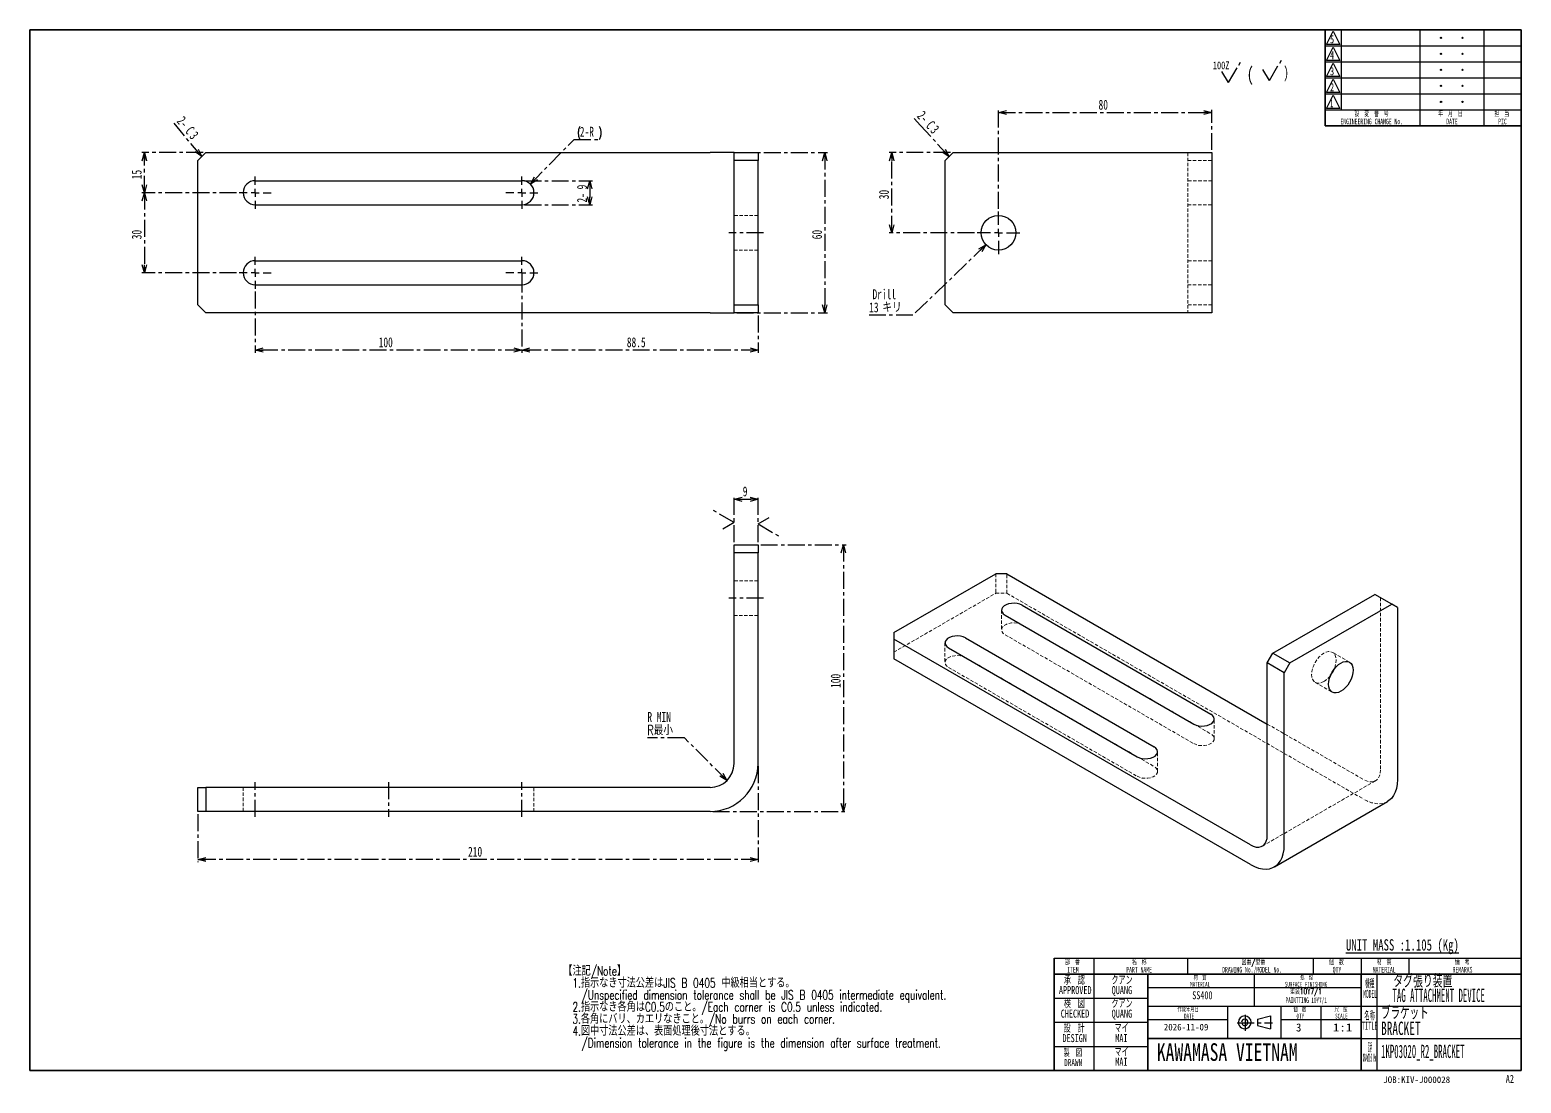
# Model space of a CAD drawing. Header units: millimetres. Extents: x 20 to 1214, y -28 to 533.
# Drawn here: x 20 to 579, y 10 to 405 of the extents above; entities that cross this region are included whole.
import ezdxf

# ---------------------------------------------------------------- set-up
doc = ezdxf.new("R2010")
doc.units = ezdxf.units.MM
doc.linetypes.add('CENTER', pattern=[10.16, 6.35, -1.27, 1.27, -1.27])
doc.linetypes.add('HIDDEN', pattern=[1.905, 1.27, -0.635])
doc.layers.add('SLD-0', color=7, linetype='CENTER')
doc.styles.add('SLDTEXTSTYLE0', font='TXT', dxfattribs={"width": 0.7, "bigfont": 'bigfont'})
doc.styles.add('SLDTEXTSTYLE1', font='TXT', dxfattribs={"width": 0.7})
doc.styles.add('SLDTEXTSTYLE10', font='TXT', dxfattribs={"width": 0.62375, "bigfont": 'bigfont'})
doc.styles.add('SLDTEXTSTYLE11', font='TXT', dxfattribs={"width": 0.62375})
doc.styles.add('SLDTEXTSTYLE12', font='TXT', dxfattribs={"width": 0.203099, "bigfont": 'bigfont'})
doc.styles.add('SLDTEXTSTYLE13', font='TXT', dxfattribs={"width": 0.203099})
doc.styles.add('SLDTEXTSTYLE14', font='TXT', dxfattribs={"width": 0.483844, "bigfont": 'bigfont'})
doc.styles.add('SLDTEXTSTYLE15', font='TXT', dxfattribs={"width": 0.483844})
doc.styles.add('SLDTEXTSTYLE16', font='TXT', dxfattribs={"width": 0.417909, "bigfont": 'bigfont'})
doc.styles.add('SLDTEXTSTYLE17', font='TXT', dxfattribs={"width": 0.417909})
doc.styles.add('SLDTEXTSTYLE18', font='TXT', dxfattribs={"width": 0.617147, "bigfont": 'bigfont'})
doc.styles.add('SLDTEXTSTYLE19', font='TXT', dxfattribs={"width": 0.617147})
doc.styles.add('SLDTEXTSTYLE2', font='TXT', dxfattribs={"width": 0.615783, "bigfont": 'bigfont'})
doc.styles.add('SLDTEXTSTYLE20', font='TXT', dxfattribs={"width": 0.62375, "bigfont": 'bigfont'})
doc.styles.add('SLDTEXTSTYLE21', font='TXT', dxfattribs={"width": 0.62375})
doc.styles.add('SLDTEXTSTYLE22', font='TXT', dxfattribs={"width": 0.619034, "bigfont": 'bigfont'})
doc.styles.add('SLDTEXTSTYLE23', font='TXT', dxfattribs={"width": 0.619034})
doc.styles.add('SLDTEXTSTYLE24', font='TXT', dxfattribs={"width": 0.617199, "bigfont": 'bigfont'})
doc.styles.add('SLDTEXTSTYLE25', font='TXT', dxfattribs={"width": 0.617199})
doc.styles.add('SLDTEXTSTYLE26', font='TXT', dxfattribs={"width": 0.558205})
doc.styles.add('SLDTEXTSTYLE27', font='TXT', dxfattribs={"width": 0.983041})
doc.styles.add('SLDTEXTSTYLE28', font='TXT', dxfattribs={"width": 0.620719})
doc.styles.add('SLDTEXTSTYLE29', font='TXT', dxfattribs={"width": 0.483763})
doc.styles.add('SLDTEXTSTYLE3', font='TXT', dxfattribs={"width": 0.962039})
doc.styles.add('SLDTEXTSTYLE30', font='TXT', dxfattribs={"width": 0.620739})
doc.styles.add('SLDTEXTSTYLE31', font='TXT', dxfattribs={"width": 0.630353})
doc.styles.add('SLDTEXTSTYLE32', font='TXT', dxfattribs={"width": 0.630353, "bigfont": 'bigfont'})
doc.styles.add('SLDTEXTSTYLE33', font='TXT', dxfattribs={"width": 1.18762})
doc.styles.add('SLDTEXTSTYLE34', font='TXT', dxfattribs={"width": 0.733165})
doc.styles.add('SLDTEXTSTYLE35', font='TXT', dxfattribs={"width": 0.484956})
doc.styles.add('SLDTEXTSTYLE36', font='TXT', dxfattribs={"width": 0.75})
doc.styles.add('SLDTEXTSTYLE4', font='TXT', dxfattribs={"width": 0.617924, "bigfont": 'bigfont'})
doc.styles.add('SLDTEXTSTYLE5', font='TXT', dxfattribs={"width": 0.620719, "bigfont": 'bigfont'})
doc.styles.add('SLDTEXTSTYLE6', font='TXT', dxfattribs={"width": 0.75012})
doc.styles.add('SLDTEXTSTYLE7', font='TXT', dxfattribs={"width": 0.466667})
doc.styles.add('SLDTEXTSTYLE8', font='TXT', dxfattribs={"width": 0.619034, "bigfont": 'bigfont'})
doc.styles.add('SLDTEXTSTYLE9', font='TXT', dxfattribs={"width": 0.619034})
doc.dimstyles.new('SLDDIMSTYLE0', dxfattribs={"dimtxt": 4.244358, "dimasz": 3, "dimexe": 0, "dimexo": 0.0625, "dimgap": 1.061089, "dimtad": 3, "dimrnd": 1e-09, "dimzin": 12, "dimdsep": 46, "dimtxsty": 'SLDTEXTSTYLE1', "dimblk1": 'OPEN30', "dimblk2": 'OPEN30', "dimsah": 1, "dimcen": 0.09, "dimadec": 0, "dimazin": 3, "dimtfac": 1, "dimtdec": 3, "dimtofl": 0, "dimtmove": 0, "dimatfit": 3, "dimldrblk": 'OPEN30', "dimfxl": 1, "dimfrac": 2, "dimtolj": 1, "dimtzin": 12, "dimarcsym": 0})
doc.dimstyles.new('SLDDIMSTYLE1', dxfattribs={"dimtxt": 4.244358, "dimasz": 3, "dimexe": 0, "dimexo": 0.0625, "dimgap": 1.061089, "dimtad": 0, "dimtih": 1, "dimtoh": 1, "dimrnd": 1e-09, "dimzin": 12, "dimdsep": 46, "dimtxsty": 'SLDTEXTSTYLE1', "dimblk1": 'OPEN30', "dimblk2": 'OPEN30', "dimsah": 1, "dimcen": 0, "dimadec": 0, "dimazin": 3, "dimtfac": 1, "dimtdec": 3, "dimtofl": 0, "dimtmove": 1, "dimatfit": 3, "dimldrblk": 'OPEN30', "dimfxl": 1, "dimfrac": 2, "dimtolj": 1, "dimtzin": 12, "dimarcsym": 0})
doc.dimstyles.new('SLDDIMSTYLE2', dxfattribs={"dimtxt": 4.244358, "dimasz": 3, "dimexe": 0, "dimexo": 0.0625, "dimgap": 1.061089, "dimtad": 3, "dimrnd": 1e-09, "dimzin": 12, "dimdsep": 46, "dimtxsty": 'SLDTEXTSTYLE1', "dimblk1": 'OPEN30', "dimblk2": 'OPEN30', "dimsah": 1, "dimcen": 0, "dimadec": 0, "dimazin": 3, "dimtfac": 1, "dimtdec": 3, "dimtofl": 0, "dimtmove": 0, "dimatfit": 3, "dimldrblk": 'OPEN30', "dimfxl": 1, "dimfrac": 2, "dimtolj": 1, "dimtzin": 12, "dimarcsym": 0})

# ---------------------------------------------------------------- blocks, each defined once
blk = doc.blocks.new('SW_NOTE_0_38')
at = {"layer": 'SLD-0', "color": 0, "char_height": 3.5, "attachment_point": 1, "style": 'SLDTEXTSTYLE0'}
for s, insert in [('【注記/Note】', (0, 4.51)), ('\u30001.指示なき寸法公差はJIS B 0405 中級相当とする。', (0, 0.01)), ('\u3000\u3000/Unspecified dimension tolerance shall be JIS B 0405 intermediate equivalent.', (0, -4.49)), ('\u30002.指示なき各角はC0.5のこと。/Each corner is C0.5 unless indicated.', (0, -8.99)), ('\u30003.各角にバリ、カエリなきこと。/No burrs on each corner.', (0, -13.49)), ('\u30004.図中寸法公差は、表面処理後寸法とする。', (0, -17.99)), ('\u3000\u3000/Dimension tolerance in the figure is the dimension after surface treatment.', (0, -22.49))]:
    blk.add_mtext(s, dxfattribs=dict(at, insert=insert))
blk = doc.blocks.new('SW_NOTE_0_39')
at = {"layer": 'SLD-0', "color": 0, "attachment_point": 2}
for s, insert, char_height, style in [('処\u3000理', (2.89, 2.39), 1.852, 'SLDTEXTSTYLE8'), ('SURFACE FINISHING', (2.65, -0.08), 1.8521, 'SLDTEXTSTYLE9')]:
    blk.add_mtext(s, dxfattribs=dict(at, insert=insert, char_height=char_height, style=style))
blk = doc.blocks.new('SW_NOTE_0_40')
at = {"layer": 'SLD-0', "color": 0, "char_height": 1.852, "attachment_point": 2}
for s, insert, style in [('材\u3000質', (2.89, 2.39), 'SLDTEXTSTYLE8'), ('MATERIAL', (2.92, -0.08), 'SLDTEXTSTYLE9')]:
    blk.add_mtext(s, dxfattribs=dict(at, insert=insert, style=style))
blk = doc.blocks.new('SW_NOTE_0_41')
at = {"layer": 'SLD-0', "color": 0, "char_height": 1.852, "attachment_point": 2}
for s, insert, style in [('作成年月日', (4.86, 2.39), 'SLDTEXTSTYLE8'), ('DATE', (5.2, -0.08), 'SLDTEXTSTYLE9')]:
    blk.add_mtext(s, dxfattribs=dict(at, insert=insert, style=style))
blk = doc.blocks.new('SW_NOTE_0_42')
at = {"layer": 'SLD-0', "color": 0, "char_height": 1.852, "attachment_point": 2}
for s, insert, style in [('個\u3000数', (2.91, 2.39), 'SLDTEXTSTYLE10'), ('QTY', (3.1, -0.08), 'SLDTEXTSTYLE11')]:
    blk.add_mtext(s, dxfattribs=dict(at, insert=insert, style=style))
blk = doc.blocks.new('SW_NOTE_0_43')
at = {"layer": 'SLD-0', "color": 0, "char_height": 1.852, "attachment_point": 2}
for s, insert, style in [('尺\u3000度', (2.91, 2.39), 'SLDTEXTSTYLE10'), ('SCALE', (3.07, -0.08), 'SLDTEXTSTYLE11')]:
    blk.add_mtext(s, dxfattribs=dict(at, insert=insert, style=style))
blk = doc.blocks.new('SW_NOTE_0_44')
at = {"layer": 'SLD-0', "color": 0, "char_height": 3, "attachment_point": 2}
for s, insert, style in [('DRAWING No.', (1.13, 0.27), 'SLDTEXTSTYLE13'), ('図番', (1.03, 3.87), 'SLDTEXTSTYLE12')]:
    blk.add_mtext(s, dxfattribs=dict(at, insert=insert, style=style))
blk = doc.blocks.new('SW_NOTE_0_45')
at = {"layer": 'SLD-0', "color": 0, "char_height": 3, "attachment_point": 2}
for s, insert, style in [('TITLE', (2.5, 0.27), 'SLDTEXTSTYLE15'), ('名称', (2.46, 3.87), 'SLDTEXTSTYLE14')]:
    blk.add_mtext(s, dxfattribs=dict(at, insert=insert, style=style))
blk = doc.blocks.new('SW_NOTE_0_46')
at = {"layer": 'SLD-0', "color": 0, "char_height": 3, "attachment_point": 2}
for s, insert, style in [('MODEL', (2.25, 0.27), 'SLDTEXTSTYLE17'), ('機種', (2.13, 3.87), 'SLDTEXTSTYLE16')]:
    blk.add_mtext(s, dxfattribs=dict(at, insert=insert, style=style))
blk = doc.blocks.new('SW_NOTE_0_47')
at = {"layer": 'SLD-0', "color": 0, "char_height": 2.117, "attachment_point": 2}
for s, insert, style in [('備\u3000考', (3.29, 2.73), 'SLDTEXTSTYLE18'), ('REMARKS', (3.41, -0.09), 'SLDTEXTSTYLE19')]:
    blk.add_mtext(s, dxfattribs=dict(at, insert=insert, style=style))
blk = doc.blocks.new('SW_NOTE_0_48')
at = {"layer": 'SLD-0', "color": 0, "char_height": 2.117, "attachment_point": 2}
for s, insert, style in [('材\u3000質', (3.33, 2.73), 'SLDTEXTSTYLE20'), ('MATERIAL', (3.36, -0.09), 'SLDTEXTSTYLE21')]:
    blk.add_mtext(s, dxfattribs=dict(at, insert=insert, style=style))
blk = doc.blocks.new('SW_NOTE_0_49')
at = {"layer": 'SLD-0', "color": 0, "char_height": 2.117, "attachment_point": 2}
for s, insert, style in [('個\u3000数', (3.33, 2.73), 'SLDTEXTSTYLE20'), ('QTY', (3.54, -0.09), 'SLDTEXTSTYLE21')]:
    blk.add_mtext(s, dxfattribs=dict(at, insert=insert, style=style))
blk = doc.blocks.new('SW_NOTE_0_50')
at = {"layer": 'SLD-0', "color": 0, "attachment_point": 2}
for s, insert, char_height, style in [('DRAWING No./MODEL No.', (4.5, -0.09), 2.1167, 'SLDTEXTSTYLE23'), ('図番/型番', (5, 2.73), 2.117, 'SLDTEXTSTYLE22')]:
    blk.add_mtext(s, dxfattribs=dict(at, insert=insert, char_height=char_height, style=style))
blk = doc.blocks.new('SW_NOTE_0_51')
at = {"layer": 'SLD-0', "color": 0, "char_height": 2.117, "attachment_point": 2}
for s, insert, style in [('名\u3000称', (3.3, 2.73), 'SLDTEXTSTYLE22'), ('PART NAME', (3.26, -0.09), 'SLDTEXTSTYLE23')]:
    blk.add_mtext(s, dxfattribs=dict(at, insert=insert, style=style))
blk = doc.blocks.new('SW_NOTE_0_52')
at = {"layer": 'SLD-0', "color": 0, "char_height": 2.117, "attachment_point": 2}
for s, insert, style in [('部\u3000番', (3.33, 2.73), 'SLDTEXTSTYLE10'), ('ITEM', (3.53, -0.09), 'SLDTEXTSTYLE11')]:
    blk.add_mtext(s, dxfattribs=dict(at, insert=insert, style=style))
blk = doc.blocks.new('SW_NOTE_0_53')
at = {"layer": 'SLD-0', "color": 0, "char_height": 3, "attachment_point": 2}
for s, insert, style in [('APPROVED', (5.03, 0.27), 'SLDTEXTSTYLE11'), ('承\u3000認', (4.72, 3.87), 'SLDTEXTSTYLE10')]:
    blk.add_mtext(s, dxfattribs=dict(at, insert=insert, style=style))
blk = doc.blocks.new('SW_NOTE_0_54')
at = {"layer": 'SLD-0', "color": 0, "char_height": 3, "attachment_point": 2}
for s, insert, style in [('CHECKED', (4.97, 0.27), 'SLDTEXTSTYLE11'), ('検\u3000図', (4.72, 3.87), 'SLDTEXTSTYLE10')]:
    blk.add_mtext(s, dxfattribs=dict(at, insert=insert, style=style))
blk = doc.blocks.new('SW_NOTE_0_55')
at = {"layer": 'SLD-0', "color": 0, "char_height": 3, "attachment_point": 2}
for s, insert, style in [('DESIGN', (4.91, 0.27), 'SLDTEXTSTYLE11'), ('設\u3000計', (4.72, 3.87), 'SLDTEXTSTYLE10')]:
    blk.add_mtext(s, dxfattribs=dict(at, insert=insert, style=style))
blk = doc.blocks.new('SW_NOTE_0_56')
at = {"layer": 'SLD-0', "color": 0, "char_height": 2.646, "attachment_point": 2}
for s, insert, style in [('製\u3000図', (4.16, 3.41), 'SLDTEXTSTYLE10'), ('DRAWN', (4.28, -0.12), 'SLDTEXTSTYLE11')]:
    blk.add_mtext(s, dxfattribs=dict(at, insert=insert, style=style))
blk = doc.blocks.new('SW_NOTE_0_57')
at = {"layer": 'SLD-0', "color": 0, "char_height": 2.117, "attachment_point": 2}
for s, insert, style in [('担\u3000当', (3.33, 2.73), 'SLDTEXTSTYLE10'), ('PIC', (3.59, -0.09), 'SLDTEXTSTYLE11')]:
    blk.add_mtext(s, dxfattribs=dict(at, insert=insert, style=style))
blk = doc.blocks.new('SW_NOTE_0_58')
at = {"layer": 'SLD-0', "color": 0, "char_height": 2.117, "attachment_point": 2}
for s, insert, style in [('年\u3000月\u3000日', (5.5, 2.73), 'SLDTEXTSTYLE8'), ('DATE', (6.05, -0.09), 'SLDTEXTSTYLE9')]:
    blk.add_mtext(s, dxfattribs=dict(at, insert=insert, style=style))
blk = doc.blocks.new('SW_NOTE_0_59')
at = {"layer": 'SLD-0', "color": 0, "attachment_point": 2}
for s, insert, char_height, style in [('設\u3000変\u3000番\u3000号', (7.67, 2.73), 2.117, 'SLDTEXTSTYLE24'), ('ENGINEERING CHANGE No.', (7.74, -0.09), 2.1167, 'SLDTEXTSTYLE25')]:
    blk.add_mtext(s, dxfattribs=dict(at, insert=insert, char_height=char_height, style=style))
blk = doc.blocks.new('SW_SFSYMBOL_14')
at = {"layer": 'SLD-0', "color": 0}
for q in [(4.91, 8.32), (-2.45, 4.16)]:
    blk.add_line((0, 0), q, dxfattribs=at)
blk = doc.blocks.new('SW_SFSYMBOL_15')
at = {"layer": 'SLD-0', "color": 0}
for q in [(3.41, 0), (10.77, 4.16)]:
    blk.add_line((5.86, -4.16), q, dxfattribs=at)
at = {"layer": 'SLD-0', "color": 0, "insert": (0, 3.75), "char_height": 2.91, "attachment_point": 1, "style": 'SLDTEXTSTYLE36'}
blk.add_mtext('100Z', dxfattribs=at)
blk = doc.blocks.new('_Open30')
at = {"color": 0, "linetype": 'ByBlock', "lineweight": -2}
for p, q in [((-1, 0.267949), (0, 0)), ((0, 0), (-1, -0.267949)), ((0, 0), (-1, 0))]:
    blk.add_line(p, q, dxfattribs=at)
blk = doc.blocks.new('_D')
at = {"layer": 'SLD-0'}
for p, q in [((283.96, 213.03), (283.96, 230.07)), ((292.96, 213.03), (292.96, 230.07)), ((283.96, 229.07), (292.96, 229.07))]:
    blk.add_line(p, q, dxfattribs=at)
at = {"layer": 'SLD-0', "xscale": 3, "yscale": 3, "rotation": 180}
blk.add_blockref('_Open30', (283.96, 229.07, -30), dxfattribs=at)
at = {"layer": 'SLD-0', "xscale": 3, "yscale": 3}
blk.add_blockref('_Open30', (292.96, 229.07, -30), dxfattribs=at)
at = {"layer": 'SLD-0', "insert": (287.23, 233.84), "char_height": 3.7, "attachment_point": 1, "style": 'SLDTEXTSTYLE1'}
blk.add_mtext('9', dxfattribs=at)
blk = doc.blocks.new('_D_1')
at = {"layer": 'SLD-0'}
for p, q in [((293.96, 212.03), (325.96, 212.03)), ((324.96, 212.03), (324.96, 112.03)), ((275.96, 112.03), (325.96, 112.03))]:
    blk.add_line(p, q, dxfattribs=at)
at = {"layer": 'SLD-0', "xscale": 3, "yscale": 3}
for p, rotation in [((324.96, 212.03, -30), 90), ((324.96, 112.03, -30), 270)]:
    blk.add_blockref('_Open30', p, dxfattribs=dict(at, rotation=rotation))
at = {"layer": 'SLD-0', "insert": (320.19, 158.33), "char_height": 3.704, "attachment_point": 1, "rotation": 90, "style": 'SLDTEXTSTYLE1'}
blk.add_mtext('100', dxfattribs=at)
blk = doc.blocks.new('_D_2')
at = {"layer": 'SLD-0'}
for p, q in [((292.96, 129.03), (292.96, 93.03)), ((82.96, 111.03), (82.96, 93.03)), ((292.96, 94.03), (82.96, 94.03))]:
    blk.add_line(p, q, dxfattribs=at)
at = {"layer": 'SLD-0', "xscale": 3, "yscale": 3, "rotation": 180}
blk.add_blockref('_Open30', (82.96, 94.03, -30), dxfattribs=at)
at = {"layer": 'SLD-0', "xscale": 3, "yscale": 3}
blk.add_blockref('_Open30', (292.96, 94.03, -30), dxfattribs=at)
at = {"layer": 'SLD-0', "insert": (184.26, 98.81), "char_height": 3.704, "attachment_point": 1, "style": 'SLDTEXTSTYLE1'}
blk.add_mtext('210', dxfattribs=at)
blk = doc.blocks.new('_D_3')
at = {"layer": 'SLD-0'}
for p, q in [((265.41, 139.58), (251.48, 139.58)), ((281.32, 123.67), (265.41, 139.58))]:
    blk.add_line(p, q, dxfattribs=at)
at = {"layer": 'SLD-0', "xscale": 3, "yscale": 3, "rotation": 315}
blk.add_blockref('_Open30', (281.32, 123.67, -30), dxfattribs=at)
at = {"layer": 'SLD-0', "char_height": 3.704, "attachment_point": 1}
for s, insert, style in [('R MIN', (251.48, 149.3), 'SLDTEXTSTYLE1'), ('R最小', (251.48, 144.36), 'SLDTEXTSTYLE0')]:
    blk.add_mtext(s, dxfattribs=dict(at, insert=insert, style=style))
blk = doc.blocks.new('SW_SFSYMBOL_16')
at = {"layer": 'SLD-0', "color": 0}
for q in [(4.16, 2.45), (8.32, -4.91)]:
    blk.add_line((0, 0), q, dxfattribs=at)
blk = doc.blocks.new('SW_SFSYMBOL_17')
at = {"layer": 'SLD-0', "color": 0}
for q in [(-8.32, 4.91), (-4.16, -2.45)]:
    blk.add_line((0, 0), q, dxfattribs=at)
blk = doc.blocks.new('_D_4')
at = {"layer": 'SLD-0'}
for p, q in [((205.46, 348.46), (230.85, 348.46)), ((229.85, 348.46), (229.85, 339.46)), ((205.46, 339.46), (230.85, 339.46))]:
    blk.add_line(p, q, dxfattribs=at)
at = {"layer": 'SLD-0', "xscale": 3, "yscale": 3}
for p, rotation in [((229.85, 348.46, -30), 90), ((229.85, 339.46, -30), 270)]:
    blk.add_blockref('_Open30', p, dxfattribs=dict(at, rotation=rotation))
at = {"layer": 'SLD-0', "attachment_point": 1, "rotation": 90, "style": 'SLDTEXTSTYLE1'}
for s, insert, char_height in [('9', (225.08, 345.2), 3.7), ('2-', (225.08, 340.26), 3.704)]:
    blk.add_mtext(s, dxfattribs=dict(at, insert=insert, char_height=char_height))
blk = doc.blocks.new('_D_5')
at = {"layer": 'SLD-0'}
for p, q in [((84.96, 358.96), (61.96, 358.96)), ((62.96, 343.96), (62.96, 358.96)), ((97.46, 343.96), (61.96, 343.96))]:
    blk.add_line(p, q, dxfattribs=at)
at = {"layer": 'SLD-0', "xscale": 3, "yscale": 3}
for p, rotation in [((62.96, 358.96, -30), 90), ((62.96, 343.96, -30), 270)]:
    blk.add_blockref('_Open30', p, dxfattribs=dict(at, rotation=rotation))
at = {"layer": 'SLD-0', "insert": (58.19, 348.99), "char_height": 3.704, "attachment_point": 1, "rotation": 90, "style": 'SLDTEXTSTYLE1'}
blk.add_mtext('15', dxfattribs=at)
blk = doc.blocks.new('_D_6')
at = {"layer": 'SLD-0'}
for p, q in [((97.46, 343.96), (61.96, 343.96)), ((62.96, 343.96), (62.96, 313.96)), ((97.46, 313.96), (61.96, 313.96))]:
    blk.add_line(p, q, dxfattribs=at)
at = {"layer": 'SLD-0', "xscale": 3, "yscale": 3}
for p, rotation in [((62.96, 343.96, -30), 90), ((62.96, 313.96, -30), 270)]:
    blk.add_blockref('_Open30', p, dxfattribs=dict(at, rotation=rotation))
at = {"layer": 'SLD-0', "insert": (58.19, 326.49), "char_height": 3.704, "attachment_point": 1, "rotation": 90, "style": 'SLDTEXTSTYLE1'}
blk.add_mtext('30', dxfattribs=at)
blk = doc.blocks.new('_D_7')
at = {"layer": 'SLD-0'}
for p, q in [((207.61, 347.18), (223.98, 363.88)), ((223.98, 363.88), (234.14, 363.88))]:
    blk.add_line(p, q, dxfattribs=at)
for centre, start, end in [((231.09, 366.35), 153.4349, 206.5651), ((228.62, 366.35), 333.4349, 26.5651)]:
    blk.add_arc(centre, 5.52, start, end, dxfattribs=at)
at = {"layer": 'SLD-0', "xscale": 3, "yscale": 3, "rotation": 225.5779864136}
blk.add_blockref('_Open30', (207.61, 347.18), dxfattribs=at)
at = {"layer": 'SLD-0', "insert": (226.15, 368.65), "char_height": 3.704, "attachment_point": 1, "style": 'SLDTEXTSTYLE1'}
blk.add_mtext('2-R', dxfattribs=at)
blk = doc.blocks.new('_D_8')
at = {"layer": 'SLD-0'}
for p, q in [((204.46, 312.96), (204.46, 283.96)), ((292.96, 297.96), (292.96, 283.96)), ((292.96, 284.96), (204.46, 284.96))]:
    blk.add_line(p, q, dxfattribs=at)
at = {"layer": 'SLD-0', "xscale": 3, "yscale": 3, "rotation": 180}
blk.add_blockref('_Open30', (204.46, 284.96, -30), dxfattribs=at)
at = {"layer": 'SLD-0', "xscale": 3, "yscale": 3}
blk.add_blockref('_Open30', (292.96, 284.96, -30), dxfattribs=at)
at = {"layer": 'SLD-0', "insert": (243.77, 289.74), "char_height": 3.704, "attachment_point": 1, "style": 'SLDTEXTSTYLE1'}
blk.add_mtext('88.5', dxfattribs=at)
blk = doc.blocks.new('_D_9')
at = {"layer": 'SLD-0'}
for p, q in [((204.46, 312.96), (204.46, 283.96)), ((104.46, 306.96), (104.46, 283.96)), ((204.46, 284.96), (104.46, 284.96))]:
    blk.add_line(p, q, dxfattribs=at)
at = {"layer": 'SLD-0', "xscale": 3, "yscale": 3, "rotation": 180}
blk.add_blockref('_Open30', (104.46, 284.96, -30), dxfattribs=at)
at = {"layer": 'SLD-0', "xscale": 3, "yscale": 3}
blk.add_blockref('_Open30', (204.46, 284.96, -30), dxfattribs=at)
at = {"layer": 'SLD-0', "insert": (150.76, 289.74), "char_height": 3.704, "attachment_point": 1, "style": 'SLDTEXTSTYLE1'}
blk.add_mtext('100', dxfattribs=at)
blk = doc.blocks.new('SW_CHAMFER_DIMENSION_0')
at = {"layer": 'SLD-0', "color": 0}
for p, q in [((2.25, -2.72), (0, 0)), ((10.4, -12.49), (2.25, -2.72))]:
    blk.add_line(p, q, dxfattribs=at)
at = {"layer": 'SLD-0', "color": 0, "xscale": 3, "yscale": 3, "rotation": 309.8310269326}
blk.add_blockref('_Open30', (10.4, -12.49, -30), dxfattribs=at)
at = {"layer": 'SLD-0', "color": 0, "attachment_point": 1, "rotation": 309.586, "style": 'SLDTEXTSTYLE1'}
for s, insert, char_height in [('2-', (3.68, 3.04), 3.704), ('C', (6.83, -0.76), 3.7), ('3', (8.4, -2.67), 3.7)]:
    blk.add_mtext(s, dxfattribs=dict(at, insert=insert, char_height=char_height))
blk = doc.blocks.new('_D_10')
at = {"layer": 'SLD-0'}
for p, q in [((284.96, 358.96), (318.96, 358.96)), ((317.96, 358.96), (317.96, 298.96)), ((284.96, 298.96), (318.96, 298.96))]:
    blk.add_line(p, q, dxfattribs=at)
at = {"layer": 'SLD-0', "xscale": 3, "yscale": 3}
for p, rotation in [((317.96, 358.96, -30), 90), ((317.96, 298.96, -30), 270)]:
    blk.add_blockref('_Open30', p, dxfattribs=dict(at, rotation=rotation))
at = {"layer": 'SLD-0', "insert": (313.19, 326.49), "char_height": 3.704, "attachment_point": 1, "rotation": 90, "style": 'SLDTEXTSTYLE1'}
blk.add_mtext('60', dxfattribs=at)
blk = doc.blocks.new('SW_CENTERMARKSYMBOL_0')
at = {"layer": 'SLD-0', "color": 0}
for p, q in [((0, 3), (0, 6)), ((100, 3), (100, 6)), ((-3, 0), (-6, 0)), ((0, 0), (-1.5, 0)), ((0, 0), (0, 1.5)), ((0, 0), (0, -1.5)), ((0, 0), (1.5, 0)), ((3, 0), (6, 0)), ((97, 0), (94, 0)), ((100, 0), (98.5, 0)), ((100, 0), (100, 1.5)), ((100, 0), (100, -1.5)), ((100, 0), (101.5, 0)), ((103, 0), (106, 0)), ((0, -3), (0, -6)), ((100, -3), (100, -6))]:
    blk.add_line(p, q, dxfattribs=at)
blk = doc.blocks.new('SW_CENTERMARKSYMBOL_1')
at = {"layer": 'SLD-0', "color": 0}
for p, q in [((0, 3), (0, 6)), ((100, 3), (100, 6)), ((-3, 0), (-6, 0)), ((0, 0), (-1.5, 0)), ((0, 0), (0, 1.5)), ((0, 0), (1.5, 0)), ((0, 0), (0, -1.5)), ((3, 0), (6, 0)), ((97, 0), (94, 0)), ((100, 0), (98.5, 0)), ((100, 0), (100, 1.5)), ((100, 0), (101.5, 0)), ((100, 0), (100, -1.5)), ((103, 0), (106, 0)), ((0, -3), (0, -6)), ((100, -3), (100, -6))]:
    blk.add_line(p, q, dxfattribs=at)
blk = doc.blocks.new('_D_11')
at = {"layer": 'SLD-0'}
for p, q in [((365.06, 358.96), (342.06, 358.96)), ((343.06, 328.96), (343.06, 358.96)), ((374.06, 328.96), (342.06, 328.96))]:
    blk.add_line(p, q, dxfattribs=at)
at = {"layer": 'SLD-0', "xscale": 3, "yscale": 3}
for p, rotation in [((343.06, 358.96, -100), 90), ((343.06, 328.96, -100), 270)]:
    blk.add_blockref('_Open30', p, dxfattribs=dict(at, rotation=rotation))
at = {"layer": 'SLD-0', "insert": (338.28, 341.49), "char_height": 3.704, "attachment_point": 1, "rotation": 90, "style": 'SLDTEXTSTYLE1'}
blk.add_mtext('30', dxfattribs=at)
blk = doc.blocks.new('_D_12')
at = {"layer": 'SLD-0'}
for p, q in [((383.06, 337.96), (383.06, 375.01)), ((463.06, 359.96), (463.06, 375.01)), ((383.06, 374.01), (463.06, 374.01))]:
    blk.add_line(p, q, dxfattribs=at)
at = {"layer": 'SLD-0', "xscale": 3, "yscale": 3, "rotation": 180}
blk.add_blockref('_Open30', (383.06, 374.01, -100), dxfattribs=at)
at = {"layer": 'SLD-0', "xscale": 3, "yscale": 3}
blk.add_blockref('_Open30', (463.06, 374.01, -100), dxfattribs=at)
at = {"layer": 'SLD-0', "insert": (420.59, 378.78), "char_height": 3.704, "attachment_point": 1, "style": 'SLDTEXTSTYLE1'}
blk.add_mtext('80', dxfattribs=at)
blk = doc.blocks.new('SW_CHAMFER_DIMENSION_1')
at = {"layer": 'SLD-0', "color": 0}
for p, q in [((2.37, -2.61), (0, 0)), ((13.04, -14.31), (2.37, -2.61))]:
    blk.add_line(p, q, dxfattribs=at)
at = {"layer": 'SLD-0', "color": 0, "xscale": 3, "yscale": 3, "rotation": 312.3726758983}
blk.add_blockref('_Open30', (13.04, -14.31, -100), dxfattribs=at)
at = {"layer": 'SLD-0', "color": 0, "attachment_point": 1, "rotation": 312.2479, "style": 'SLDTEXTSTYLE1'}
for s, insert, char_height in [('2-', (3.53, 3.21), 3.704), ('C', (6.86, -0.45), 3.7), ('3', (8.52, -2.27), 3.7)]:
    blk.add_mtext(s, dxfattribs=dict(at, insert=insert, char_height=char_height))
blk = doc.blocks.new('_D_13')
at = {"layer": 'SLD-0'}
for p, q in [((378.38, 324.45), (351.03, 298.04)), ((351.03, 298.04), (334.62, 298.04))]:
    blk.add_line(p, q, dxfattribs=at)
at = {"layer": 'SLD-0', "xscale": 3, "yscale": 3, "rotation": 43.9896581552}
blk.add_blockref('_Open30', (378.38, 324.45, -100), dxfattribs=at)
at = {"layer": 'SLD-0', "char_height": 3.704, "attachment_point": 1}
for s, insert, style in [('Drill', (335.86, 307.75), 'SLDTEXTSTYLE1'), ('13', (334.62, 302.82), 'SLDTEXTSTYLE1'), ('キリ', (339.56, 302.82), 'SLDTEXTSTYLE0')]:
    blk.add_mtext(s, dxfattribs=dict(at, insert=insert, style=style))
blk = doc.blocks.new('SW_CENTERMARKSYMBOL_2')
at = {"layer": 'SLD-0', "color": 0}
for p, q in [((0, 3), (0, 8)), ((-3, 0), (-8, 0)), ((0, 0), (-1.5, 0)), ((0, 0), (0, 1.5)), ((0, 0), (0, -1.5)), ((0, 0), (1.5, 0)), ((3, 0), (8, 0)), ((0, -3), (0, -8))]:
    blk.add_line(p, q, dxfattribs=at)

msp = doc.modelspace()

# ---------------------------------------------------------------- linework, layer by layer
at = {"color": 7, "linetype": 'Continuous', "lineweight": 25}
for p, q in [((85.961, 358.964), (82.961, 355.964)), ((85.961, 358.964), (274.961, 358.964)), ((283.961, 358.964), (274.961, 358.964)), ((283.961, 358.964), (292.961, 358.964)), ((283.961, 355.964), (283.961, 358.964)), ((292.961, 358.964), (292.961, 355.964)), ((366.058, 358.964), (363.058, 355.964)), ((366.058, 358.964), (445.058, 358.964)), ((445.058, 358.964), (463.058, 358.964)), ((463.058, 358.964), (463.058, 298.964)), ((82.961, 301.964), (82.961, 355.964)), ((292.961, 355.964), (283.961, 355.964)), ((283.961, 301.964), (283.961, 355.964)), ((292.961, 301.964), (292.961, 355.964)), ((363.058, 301.964), (363.058, 355.964)), ((104.461, 348.464), (204.461, 348.464)), ((104.461, 339.464), (204.461, 339.464)), ((104.461, 318.464), (204.461, 318.464)), ((104.461, 309.464), (204.461, 309.464)), ((82.961, 301.964), (85.961, 298.964)), ((283.961, 301.964), (292.961, 301.964)), ((283.961, 298.964), (283.961, 301.964)), ((292.961, 301.964), (292.961, 298.964)), ((363.058, 301.964), (366.058, 298.964)), ((274.961, 298.964), (85.961, 298.964)), ((274.961, 298.964), (283.961, 298.964)), ((292.961, 298.964), (283.961, 298.964)), ((445.058, 298.964), (366.058, 298.964)), ((463.058, 298.964), (445.058, 298.964)), ((283.961, 212.031), (292.961, 212.031)), ((283.961, 209.031), (283.961, 212.031)), ((292.961, 209.031), (283.961, 209.031)), ((283.961, 130.031), (283.961, 209.031)), ((292.961, 212.031), (292.961, 209.031)), ((292.961, 130.031), (292.961, 209.031)), ((343.841, 179.098), (382.025, 201.141)), ((386.267, 201.141), (382.025, 201.141)), ((386.267, 201.141), (483.848, 144.809)), ((485.969, 171.355), (524.153, 193.398)), ((530.517, 189.724), (524.153, 193.398)), ((385.56, 185.63), (456.271, 144.809)), ((391.924, 189.303), (462.635, 148.483)), ((492.333, 167.681), (530.517, 189.724)), ((532.638, 188.499), (530.517, 189.724)), ((532.638, 188.499), (532.638, 123.992)), ((343.841, 179.098), (343.841, 176.649)), ((477.484, 99.499), (343.841, 176.649)), ((343.841, 176.649), (343.841, 169.3)), ((364.347, 173.384), (435.058, 132.563)), ((370.711, 177.057), (441.422, 136.237)), ((477.484, 92.15), (343.841, 169.3)), ((483.848, 167.68), (485.969, 171.355)), ((485.969, 171.355), (492.333, 167.681)), ((490.212, 164.007), (483.848, 167.68)), ((483.848, 103.174), (483.848, 167.68)), ((492.333, 167.681), (490.212, 164.007)), ((490.212, 99.5), (490.212, 164.007)), ((82.961, 112.031), (82.961, 121.031)), ((82.961, 121.031), (85.961, 121.031)), ((85.961, 121.031), (85.961, 112.031)), ((274.961, 121.031), (85.961, 121.031)), ((85.961, 112.031), (82.961, 112.031)), ((274.961, 112.031), (85.961, 112.031)), ((486.483, 91.259), (528.91, 115.751))]:
    msp.add_line(p, q, dxfattribs=at)
at = {"color": 7, "linetype": 'HIDDEN', "lineweight": 18}
for p, q in [((454.058, 358.964), (454.058, 298.964)), ((454.058, 355.964), (463.058, 355.964)), ((463.058, 348.464), (454.058, 348.464)), ((292.961, 335.464), (283.961, 335.464)), ((454.058, 339.464), (463.058, 339.464)), ((283.961, 322.464), (292.961, 322.464)), ((463.058, 318.464), (454.058, 318.464)), ((454.058, 309.464), (463.058, 309.464)), ((463.058, 301.964), (454.058, 301.964)), ((292.961, 198.531), (283.961, 198.531)), ((382.025, 201.141), (382.025, 193.793)), ((386.267, 193.793), (386.267, 201.141)), ((343.841, 171.75), (382.025, 193.793)), ((382.025, 193.793), (386.267, 193.793)), ((386.267, 193.793), (519.911, 116.642)), ((524.153, 193.398), (526.275, 192.173)), ((526.275, 192.173), (532.638, 188.499)), ((526.275, 192.173), (526.275, 127.666)), ((283.961, 185.531), (292.961, 185.531)), ((384.242, 187.467), (384.242, 180.118)), ((391.924, 181.955), (462.635, 141.134)), ((363.029, 175.22), (363.029, 167.872)), ((385.56, 178.281), (456.271, 137.46)), ((370.711, 169.709), (441.422, 128.888)), ((514.675, 168.001), (508.311, 171.675)), ((364.347, 166.035), (435.058, 125.214)), ((501.812, 160.416), (508.176, 156.742)), ((463.953, 139.297), (463.953, 146.646)), ((483.848, 144.809), (519.911, 123.991)), ((442.74, 127.051), (442.74, 134.4)), ((481.984, 99.053), (524.41, 123.545)), ((99.961, 121.031), (99.961, 112.031)), ((208.961, 112.031), (208.961, 121.031))]:
    msp.add_line(p, q, dxfattribs=at)
at = {"color": 7, "linetype": 'Continuous', "lineweight": 25, "flags": 128}
for points in [[(391.924, 189.303), (391.07, 189.69), (390.081, 189.947), (389.014, 190.06), (387.931, 190.022), (386.895, 189.836), (385.967, 189.512), (385.2, 189.069), (384.639, 188.533), (384.316, 187.935), (384.25, 187.31), (384.446, 186.694), (384.891, 186.123), (385.56, 185.63)], [(370.711, 177.057), (369.857, 177.444), (368.868, 177.701), (367.801, 177.814), (366.718, 177.776), (365.682, 177.589), (364.754, 177.265), (363.987, 176.823), (363.426, 176.287), (363.103, 175.689), (363.037, 175.064), (363.233, 174.448), (363.678, 173.877), (364.347, 173.384)], [(511.425, 157.064), (510.529, 156.648), (509.666, 156.453), (508.872, 156.484), (508.175, 156.742), (507.604, 157.217), (507.179, 157.889), (506.917, 158.734), (506.829, 159.718), (506.917, 160.805), (507.179, 161.951), (507.604, 163.114), (508.175, 164.248), (508.872, 165.31), (509.666, 166.26), (510.529, 167.059), (511.425, 167.679), (512.322, 168.095), (513.184, 168.29), (513.979, 168.259), (514.675, 168.001), (515.247, 167.526), (515.672, 166.854), (515.933, 166.009), (516.021, 165.025), (515.933, 163.938), (515.672, 162.792), (515.247, 161.629), (514.675, 160.495), (513.979, 159.433), (513.184, 158.483), (512.322, 157.684), (511.425, 157.064)], [(456.271, 144.809), (457.125, 144.423), (458.114, 144.166), (459.181, 144.053), (460.264, 144.091), (461.3, 144.277), (462.228, 144.601), (462.995, 145.044), (463.556, 145.58), (463.879, 146.178), (463.945, 146.803), (463.749, 147.419), (463.304, 147.99), (462.635, 148.483)], [(435.058, 132.563), (435.912, 132.177), (436.901, 131.92), (437.968, 131.807), (439.051, 131.845), (440.087, 132.031), (441.015, 132.355), (441.782, 132.798), (442.343, 133.334), (442.666, 133.932), (442.732, 134.557), (442.536, 135.173), (442.091, 135.744), (441.422, 136.237)], [(532.638, 123.992), (532.546, 122.274), (532.269, 120.688), (531.811, 119.258), (531.181, 118.003), (530.385, 116.943), (529.438, 116.093), (528.91, 115.751)], [(477.484, 99.499), (478.589, 98.972), (479.661, 98.685), (480.666, 98.646), (481.575, 98.856), (482.359, 99.309), (482.996, 99.991), (483.464, 100.882), (483.751, 101.953), (483.848, 103.174)], [(477.484, 92.15), (479.018, 91.371), (480.53, 90.818), (481.998, 90.499), (483.399, 90.419), (484.714, 90.578), (485.924, 90.974), (487.011, 91.601), (487.959, 92.451), (488.754, 93.511), (489.385, 94.765), (489.842, 96.196), (490.119, 97.782), (490.212, 99.5)]]:
    msp.add_lwpolyline(points, dxfattribs=at)
at = {"color": 7, "linetype": 'HIDDEN', "lineweight": 18, "flags": 128}
for points in [[(391.924, 181.955), (391.07, 182.341), (390.081, 182.598), (389.014, 182.711), (387.931, 182.673), (386.895, 182.487), (385.967, 182.163), (385.2, 181.72), (384.639, 181.184), (384.316, 180.586), (384.25, 179.961), (384.446, 179.345), (384.891, 178.774), (385.56, 178.281)], [(370.711, 169.709), (369.857, 170.095), (368.868, 170.352), (367.801, 170.465), (366.718, 170.427), (365.682, 170.241), (364.754, 169.917), (363.987, 169.474), (363.426, 168.938), (363.103, 168.34), (363.037, 167.715), (363.233, 167.099), (363.678, 166.528), (364.347, 166.035)], [(505.061, 160.738), (504.165, 160.322), (503.302, 160.126), (502.508, 160.158), (501.811, 160.416), (501.24, 160.89), (500.815, 161.563), (500.553, 162.407), (500.465, 163.392), (500.553, 164.478), (500.815, 165.625), (501.24, 166.788), (501.811, 167.922), (502.508, 168.984), (503.302, 169.933), (504.165, 170.733), (505.061, 171.353), (505.958, 171.768), (506.82, 171.964), (507.615, 171.932), (508.311, 171.674), (508.883, 171.2), (509.308, 170.528), (509.569, 169.683), (509.658, 168.699), (509.569, 167.612), (509.308, 166.466), (508.906, 165.356)], [(456.271, 137.46), (457.125, 137.074), (458.114, 136.817), (459.181, 136.704), (460.264, 136.742), (461.3, 136.928), (462.228, 137.252), (462.995, 137.695), (463.556, 138.231), (463.879, 138.829), (463.945, 139.454), (463.749, 140.07), (463.304, 140.641), (462.635, 141.134)], [(435.058, 125.214), (435.912, 124.828), (436.901, 124.571), (437.968, 124.458), (439.051, 124.496), (440.087, 124.682), (441.015, 125.006), (441.782, 125.449), (442.343, 125.985), (442.666, 126.583), (442.732, 127.208), (442.536, 127.824), (442.091, 128.395), (441.422, 128.888)], [(526.275, 127.666), (526.178, 126.446), (525.891, 125.374), (525.422, 124.484), (524.786, 123.802), (524.001, 123.349), (523.093, 123.138), (522.087, 123.178), (521.016, 123.465), (519.911, 123.991)], [(528.91, 115.751), (528.351, 115.466), (527.141, 115.07), (525.826, 114.911), (524.424, 114.992), (522.957, 115.311), (521.445, 115.863), (519.911, 116.642)]]:
    msp.add_lwpolyline(points, dxfattribs=at)
at = {"color": 7, "linetype": 'Continuous', "lineweight": 25}
msp.add_circle((383.058, 328.964), 6.5, dxfattribs=at)
for centre, radius, start, end in [((104.461, 343.964), 4.5, 90, 270), ((204.461, 343.964), 4.5, 270, 90), ((104.461, 313.964), 4.5, 90, 270), ((204.461, 313.964), 4.5, 270, 90), ((498.672, 169.734), 11.131, 323.16439, 336.84098), ((274.961, 130.031), 18, 270, 0), ((274.961, 130.031), 9, 270, 0)]:
    msp.add_arc(centre, radius, start, end, dxfattribs=at)
at = {"color": 7, "linetype": 'HIDDEN', "lineweight": 18}
msp.add_arc((500.541, 168.168), 8.697, 301.31344, 324.03684, dxfattribs=at)
at = {"layer": 'SLD-0', "color": 7, "linetype": 'Continuous', "lineweight": 35}
for p, q in [((579, 405), (20, 405)), ((20, 405), (20, 15)), ((505.5, 405), (505.5, 369)), ((579, 15), (579, 405)), ((505.5, 369), (579, 369)), ((404, 57), (404, 15)), ((404, 51), (579, 51)), ((439, 15), (439, 51)), ((519, 15), (519, 51)), ((439, 27), (519, 27)), ((20, 15), (579, 15))]:
    msp.add_line(p, q, dxfattribs=at)
at = {"layer": 'SLD-0', "color": 7, "linetype": 'Continuous'}
for p, q in [((506.001, 399.5), (508.501, 404.5)), ((508.5, 404.5), (511, 399.5)), ((511.5, 405), (511.5, 375)), ((541, 405), (541, 369)), ((565, 405), (565, 369)), ((505.5, 399), (579, 399)), ((511, 399.5), (506, 399.5)), ((506.001, 393.5), (508.501, 398.5)), ((508.5, 398.5), (511, 393.5)), ((505.5, 393), (579, 393)), ((511, 393.5), (506, 393.5)), ((506.001, 387.5), (508.501, 392.5)), ((508.5, 392.5), (511, 387.5)), ((505.5, 387), (579, 387)), ((511, 387.5), (506, 387.5)), ((506, 381.5), (508.501, 386.5)), ((508.5, 386.5), (511, 381.5)), ((505.5, 381), (579, 381)), ((511, 381.5), (506, 381.5)), ((506.001, 375.5), (508.501, 380.5)), ((508.5, 380.5), (511, 375.5)), ((505.5, 375), (579, 375)), ((511, 375.5), (506, 375.5)), ((404, 57), (579, 57)), ((419, 15), (419, 57)), ((454, 51), (454, 57)), ((501, 57), (501, 51)), ((519, 57), (519, 51)), ((537, 51), (537, 57)), ((479, 39), (479, 51)), ((525, 15), (525, 51)), ((439, 46), (519, 46)), ((404, 42), (439, 42)), ((439, 39), (579, 39)), ((439, 34), (469, 34)), ((469, 27), (469, 39)), ((480.2, 34.2), (485, 35.4)), ((480.2, 34.2), (480.2, 31.8)), ((485, 35.4), (485, 30.6)), ((489, 27), (489, 39)), ((489, 34), (519, 34)), ((504, 27), (504, 39)), ((404, 33), (439, 33)), ((480.2, 31.8), (485, 30.6)), ((404, 24), (439, 24)), ((519, 27), (579, 27))]:
    msp.add_line(p, q, dxfattribs=at)
at = {"layer": 'SLD-0', "linetype": 'CENTER'}
for p, q in [((294.961, 328.964), (281.961, 328.964)), ((294.961, 192.031), (281.961, 192.031)), ((104.461, 110.031), (104.461, 123.031)), ((154.461, 123.031), (154.461, 110.031)), ((204.461, 110.031), (204.461, 123.031))]:
    msp.add_line(p, q, dxfattribs=at)
at = {"layer": 'SLD-0', "color": 7, "linetype": 'CENTER'}
for p, q in [((475.6, 35.8), (475.6, 29.8)), ((472.6, 32.8), (485.8, 32.8))]:
    msp.add_line(p, q, dxfattribs=at)
at = {"layer": 'SLD-0', "color": 7, "linetype": 'Continuous'}
for centre in [(549, 402), (557, 402), (549, 396), (557, 396), (549, 390), (557, 390), (549, 384), (557, 384), (549, 378), (557, 378)]:
    msp.add_circle(centre, 0.25, dxfattribs=at)
for radius, start, end in [(2.4, 0, 179.99998), (1.2, 0, 179.99998), (2.4, 179.99998, 0), (1.2, 179.99998, 0)]:
    msp.add_arc((475.4, 33), radius, start, end, dxfattribs=at)

# ---------------------------------------------------------------- block references
at = {"layer": 'SLD-0'}
for name, p in [('SW_SFSYMBOL_15', (463.425, 389.391)), ('SW_SFSYMBOL_14', (484.622, 386.004)), ('SW_CHAMFER_DIMENSION_1', (351.518, 371.769)), ('SW_NOTE_0_59', (515.237, 371.828)), ('SW_NOTE_0_58', (547.005, 371.828)), ('SW_NOTE_0_57', (568.4, 371.828)), ('SW_CHAMFER_DIMENSION_0', (74.063, 369.954)), ('SW_CENTERMARKSYMBOL_0', (104.461, 343.964)), ('SW_CENTERMARKSYMBOL_2', (383.058, 328.964)), ('SW_CENTERMARKSYMBOL_1', (104.461, 313.964)), ('SW_SFSYMBOL_17', (283.961, 220.292)), ('SW_SFSYMBOL_16', (292.961, 219.816)), ('SW_NOTE_0_52', (407.474, 53.872)), ('SW_NOTE_0_51', (432.523, 53.872)), ('SW_NOTE_0_50', (473.649, 53.872)), ('SW_NOTE_0_49', (506.424, 53.872)), ('SW_NOTE_0_48', (524.301, 53.872)), ('SW_NOTE_0_47', (553.606, 53.872)), ('SW_NOTE_0_38', (219.978, 49.519)), ('SW_NOTE_0_53', (406.822, 46.308)), ('SW_NOTE_0_40', (455.755, 48.242)), ('SW_NOTE_0_39', (495.724, 48.242)), ('SW_NOTE_0_46', (520.106, 44.908)), ('SW_NOTE_0_54', (406.793, 37.497)), ('SW_NOTE_0_41', (449.316, 36.343)), ('SW_NOTE_0_42', (493.116, 36.343)), ('SW_NOTE_0_43', (508.553, 36.343)), ('SW_NOTE_0_45', (519.759, 32.926)), ('SW_NOTE_0_55', (406.733, 28.313)), ('SW_NOTE_0_56', (406.782, 19.352)), ('SW_NOTE_0_44', (521.287, 20.977))]:
    msp.add_blockref(name, p, dxfattribs=at)

# ---------------------------------------------------------------- texts
for s, insert, char_height, attachment_point, style in [('5', (507.383, 402.967), 3, 1, 'SLDTEXTSTYLE1'), ('(', (476.177, 391.029), 5.292, 1, 'SLDTEXTSTYLE1'), ('）', (490.086, 391.029), 5.292, 1, 'SLDTEXTSTYLE0'), ('4', (507.383, 396.967), 3, 1, 'SLDTEXTSTYLE1'), ('3', (507.383, 390.967), 3, 1, 'SLDTEXTSTYLE1'), ('2', (507.383, 384.967), 3, 1, 'SLDTEXTSTYLE1'), ('1', (507.383, 378.967), 3, 1, 'SLDTEXTSTYLE7'), ('\\LUNIT MASS :1.105 (Kg)', (513.319, 64.141), 4.23333, 1, 'SLDTEXTSTYLE1'), ('クアン', (429.397, 50.175), 3, 2, 'SLDTEXTSTYLE32'), ('タグ張り装置', (542.158, 51.026), 5, 2, 'SLDTEXTSTYLE2'), ('QUANG', (429.349, 46.575), 3, 2, 'SLDTEXTSTYLE31'), ('塗装10Y7/1', (498.326, 45.651), 2.1167, 2, 'SLDTEXTSTYLE4'), ('TAG ATTACHMENT DEVICE', (548.085, 45.63), 5, 2, 'SLDTEXTSTYLE35'), ('クアン', (429.397, 41.364), 3, 2, 'SLDTEXTSTYLE32'), ('SS400', (459.493, 44.654), 3, 2, 'SLDTEXTSTYLE30'), ('PAINTTING 10Y7/1', (498.421, 42.336), 2.11667, 2, 'SLDTEXTSTYLE26'), ('ブラケット', (526.489, 39.043), 5, 1, 'SLDTEXTSTYLE5'), ('QUANG', (429.349, 37.764), 3, 2, 'SLDTEXTSTYLE31'), ('マイ', (429.221, 32.18), 3, 2, 'SLDTEXTSTYLE32'), ('MAI', (429.147, 28.58), 3, 2, 'SLDTEXTSTYLE31'), ('2026-11-09', (445.046, 32.461), 2.5, 1, 'SLDTEXTSTYLE27'), ('3', (494.626, 32.567), 3, 1, 'SLDTEXTSTYLE3'), ('1:1', (512.077, 32.567), 3, 2, 'SLDTEXTSTYLE33'), ('BRACKET', (526.489, 33.262), 5, 1, 'SLDTEXTSTYLE28'), ('マイ', (429.221, 23.223), 3, 2, 'SLDTEXTSTYLE32'), ('KAWAMASA VIETNAM', (442.429, 25.158), 6.61458, 1, 'SLDTEXTSTYLE34'), ('1KP03020_R2_BRACKET', (526.489, 24.614), 5, 1, 'SLDTEXTSTYLE29'), ('MAI', (429.147, 19.695), 3, 2, 'SLDTEXTSTYLE31'), ('JOB:KIV-J000028', (527.307, 12.736), 2.5, 1, 'SLDTEXTSTYLE27'), ('A2', (573.219, 13.298), 3, 1, 'SLDTEXTSTYLE6')]:
    msp.add_mtext(s, dxfattribs=dict(at, insert=insert, char_height=char_height, attachment_point=attachment_point, style=style))

# ---------------------------------------------------------------- dimensions: what is measured, and where the dimension line sits
for base, p1, p2, picture, middle in [((463.058, 374.009), (383.058, 336.964), (463.058, 358.964), '_D_12', (423.058, 374.009)), ((104.461, 284.964), (204.461, 313.964), (104.461, 307.964), '_D_9', (154.461, 284.964)), ((204.461, 284.964), (292.961, 298.964), (204.461, 313.964), '_D_8', (248.711, 284.964)), ((292.961, 229.067), (283.961, 212.031), (292.961, 212.031), '_D', (288.461, 229.067)), ((82.961, 94.031), (292.961, 130.031), (82.961, 112.031), '_D_2', (187.961, 94.031))]:
    dim = msp.add_linear_dim(base=base, p1=p1, p2=p2, dimstyle='SLDDIMSTYLE0', dxfattribs=at)
    dim.commit()
    dim.dimension.update_dxf_attribs({"geometry": picture, "text_midpoint": middle, "dimtype": 160})
for p1, p2, text, picture, middle in [((201.311, 340.75), (207.611, 347.177), '(2-R)', '_D_7', (229.85, 366.654)), ((387.735, 333.478), (378.382, 324.449), 'Drill\\P<>キリ', '_D_13', (342.029, 302.98))]:
    dim = msp.add_diameter_dim_2p(p1=p1, p2=p2, text=text, dimstyle='SLDDIMSTYLE2', override={"dimpost": '<>'}, dxfattribs=at)
    dim.commit()
    dim.dimension.update_dxf_attribs({"geometry": picture, "text_midpoint": middle, "dimtype": 163})
for base, p1, p2, picture, middle in [((62.961, 358.964), (98.461, 343.964), (85.961, 358.964), '_D_5', (62.961, 351.464)), ((317.961, 298.964), (283.961, 358.964), (283.961, 298.964), '_D_10', (317.961, 328.964)), ((343.058, 358.964), (375.058, 328.964), (366.058, 358.964), '_D_11', (343.058, 343.964)), ((62.961, 313.964), (98.461, 343.964), (98.461, 313.964), '_D_6', (62.961, 328.964)), ((324.961, 112.031), (292.961, 212.031), (274.961, 112.031), '_D_1', (324.961, 162.031))]:
    dim = msp.add_linear_dim(base=base, p1=p1, p2=p2, angle=90, dimstyle='SLDDIMSTYLE0', dxfattribs=at)
    dim.commit()
    dim.dimension.update_dxf_attribs({"geometry": picture, "text_midpoint": middle, "dimtype": 160})
dim = msp.add_linear_dim(base=(229.85, 339.464), p1=(204.461, 348.464), p2=(204.461, 339.464), angle=90, text='2-<>', dimstyle='SLDDIMSTYLE0', dxfattribs=at)
dim.commit()
dim.dimension.update_dxf_attribs({"geometry": '_D_4', "text_midpoint": (229.85, 343.964), "dimtype": 160})
dim = msp.add_radius_dim(center=(274.961, 130.031), mpoint=(281.325, 123.667), text='R MIN\\PR最小', dimstyle='SLDDIMSTYLE1', dxfattribs=at)
dim.commit()
dim.dimension.update_dxf_attribs({"geometry": '_D_3', "text_midpoint": (257.649, 144.52), "dimtype": 164})

doc.saveas('drawing.dxf')
